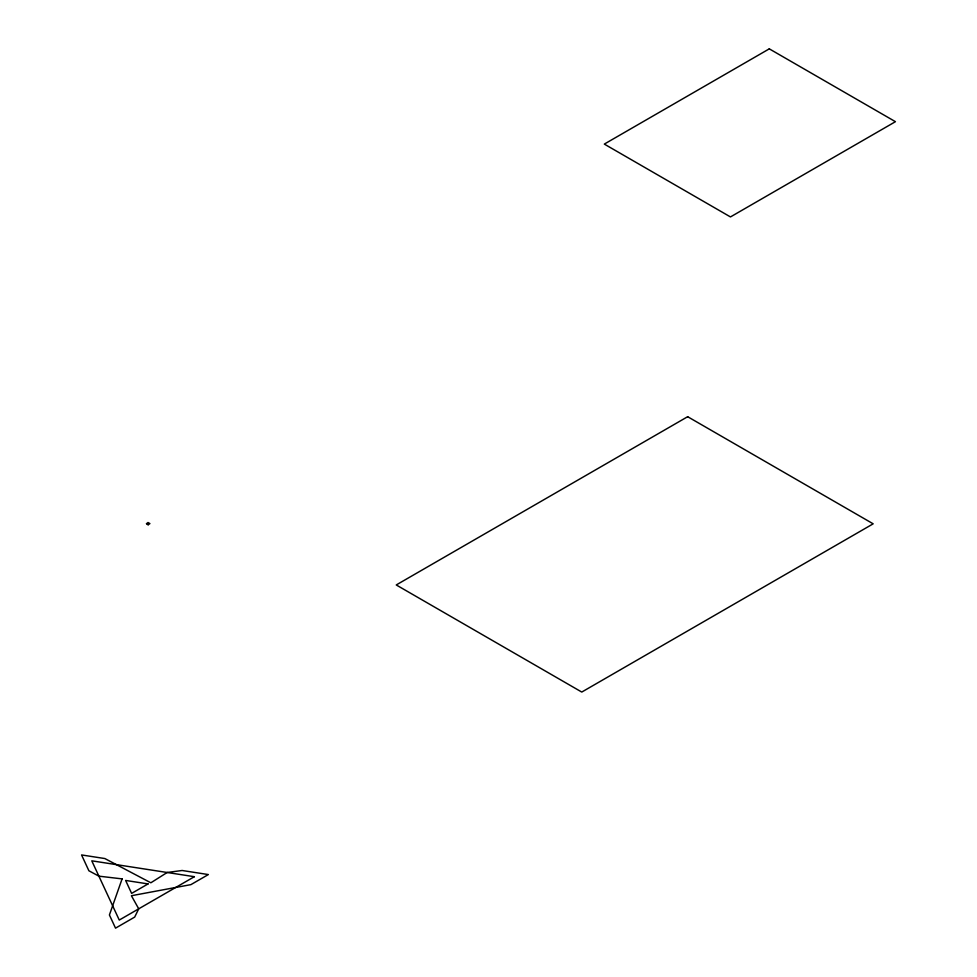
<?xml version="1.0" encoding="UTF-8"?>
<svg xmlns="http://www.w3.org/2000/svg" width="977" height="977" viewBox="0 0 977 977"><rect width="100%" height="100%" fill="white"/><g stroke="black" fill="none" stroke-linecap="round" stroke-linejoin="round"><path stroke-width="1.47" d="M122.101 878.885L109.412 914.973L115.53 928.15L134.679 917.085L138.722 908.818L131.406 895.726L190.894 884.637L208.357 874.562L182.137 870.495L167.165 872.485L150.849 882.793L104.857 858.551L81.555 854.936L88.895 870.776L98.897 876.161L122.101 878.885M146.501 523.696L148.028 524.673L149.921 523.599L148.028 522.524L146.501 523.696M147.771 524.466L148.419 524.564L147.771 524.466M148.003 522.39L148.003 522.39M769.29 48.85L604.311 144.095L730.466 216.931L895.445 121.685L769.29 48.85M687.661 416.703L396.247 584.954L581.767 692.058L873.182 523.819L687.661 416.703M148.052 883.916L131.626 893.393L125.618 880.436L148.052 883.916M194.362 876.699L119.267 920.053L91.777 860.822L194.362 876.699"/></g></svg>
